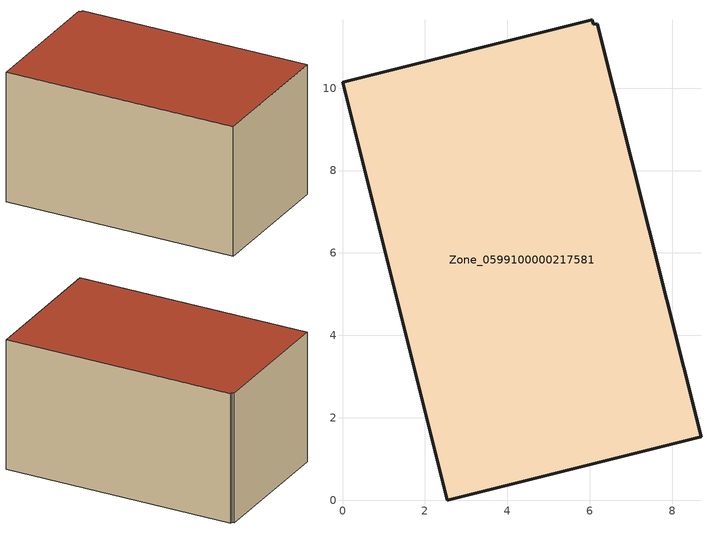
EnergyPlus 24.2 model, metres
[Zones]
Zone_0599100000217581
 floor ground (C_G): 6.18,11.57 8.7,1.54 2.54,0 0,10.14 6.06,11.66 6.09,11.54 z0
 wall outside (C_F): 2.54,0 8.7,1.54 6.18,11.57 6.09,11.54 6.06,11.66 0,10.14 2.54,0 z0:5.89
 roof outside (C_R): 8.7,1.54 6.18,11.57 6.09,11.54 6.06,11.66 0,10.14 2.54,0 z5.89
[BUILDING]
Pand.0599100000217581: North Axis=0; Terrain=City; Loads Convergence Tolerance Value=0.04; Temperature Convergence Tolerance Value=0.4; Solar Distribution=FullExterior; Maximum Number of Warmup Days=25; Minimum Number of Warmup Days=1
[Site:Location]
Rotterdam.The.Hague.AP_ZH_NLD Design_Conditions: Latitude=51.96; Longitude=4.45; Time Zone=1; Elevation=-4.5
[SITE:GROUNDTEMPERATURE:BUILDINGSURFACE]
18, 18, 18, 18, 18, 18, 18, 18, 18, 18, 18, 18
[MATERIAL] Thermal Absorptance=0.9; Solar Absorptance=0.7; Visible Absorptance=0.7
Name | Roughness | Thickness | Conductivity | Density | Specific Heat
G.TI.1946-1964 | MediumSmooth | 0.15 | 1 | 540 | 1210
F.TI.1946-1964 | Rough | 0.3 | 0.857143 | 1920 | 840
R.TI.1946-1964 | MediumRough | 0.2 | 0.277778 | 1500 | 1000
[CONSTRUCTION]
C_G: G.TI.1946-1964
C_F: F.TI.1946-1964
C_R: R.TI.1946-1964
[ZONE]
Zone_0599100000217581: Type=1; Multiplier=1; Ceiling Height=Autocalculate; Volume=Autocalculate; Floor Area=autocalculate; Part of Total Floor Area=Yes
[ZONEINFILTRATION:DESIGNFLOWRATE]
Infil_Zone_0599100000217581: Zone or ZoneList or Space or SpaceList=Zone_0599100000217581; Schedule=AlwaysOn; Design Flow Rate Calculation Method=Flow/Area; Flow Rate per Floor Area=0.003; Constant Term Coefficient=1; Temperature Term Coefficient=0; Velocity Term Coefficient=0; Velocity Squared Term Coefficient=0
[HVACTEMPLATE:ZONE:IDEALLOADSAIRSYSTEM]
Zone_0599100000217581: Maximum Heating Supply Air Temperature=50; Minimum Cooling Supply Air Temperature=13; Maximum Heating Supply Air Humidity Ratio=0.0156; Minimum Cooling Supply Air Humidity Ratio=0.0077; Heating Limit=NoLimit; Cooling Limit=NoLimit; Dehumidification Control Type=ConstantSensibleHeatRatio; Cooling Sensible Heat Ratio=0.7; Dehumidification Setpoint=60; Humidification Control Type=None; Humidification Setpoint=30; Outdoor Air Method=None; Outdoor Air Flow Rate per Person=0.00944; Outdoor Air Flow Rate per Zone Floor Area=0; Outdoor Air Flow Rate per Zone=0; Demand Controlled Ventilation Type=None; Outdoor Air Economizer Type=NoEconomizer; Heat Recovery Type=None; Sensible Heat Recovery Effectiveness=0.7; Latent Heat Recovery Effectiveness=0.65
[ZONECONTROL:THERMOSTAT]
ThermostatControl_Zone_0599100000217581: Zone or ZoneList=Zone_0599100000217581; Control Type Schedule=DualSetpointControlType; Control 1=Thermostat_Zone_0599100000217581; Temperature Difference Between Cutout And Setpoint=0
[THERMOSTATSETPOINT:DUALSETPOINT]
Thermostat_Zone_0599100000217581: Heating Setpoint Temperature Schedule=HeatingSetpoint_Zone_0599100000217581; Cooling Setpoint Temperature Schedule=CoolingSetpoint_Zone_0599100000217581
[SCHEDULE:COMPACT]
HeatingSetpoint_Zone_0599100000217581: Through: 12/31, For: AllDays, Until: 24:00, 21
CoolingSetpoint_Zone_0599100000217581: Through: 12/31, For: AllDays, Until: 24:00, 24
DualSetpointControlType: Through: 12/31, For: AllDays, Until: 24:00, 4
AlwaysOn: Through: 12/31, For: AllDays, Until: 24:00, 1
